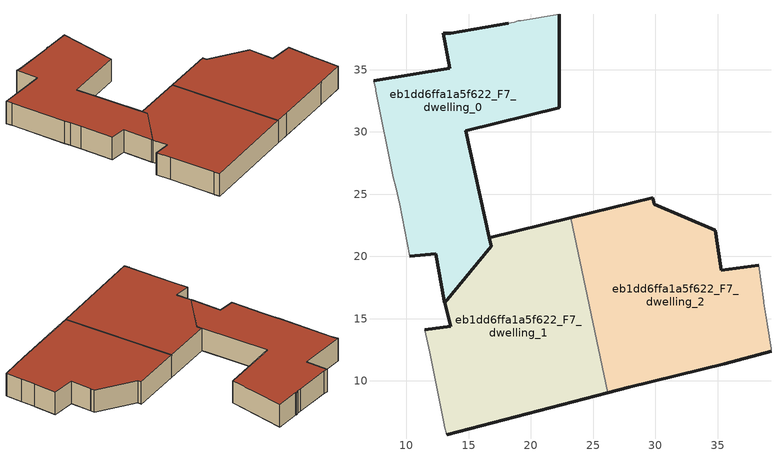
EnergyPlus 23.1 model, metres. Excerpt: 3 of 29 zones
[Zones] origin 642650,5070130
eb1dd6ffa1a5f622_F7_dwelling_0
 floor to eb1dd6ffa1a5f622_F6_dwelling_0 (EU_floor_Construction): 16.82,20.8 16.67,21.5 16.67,21.51 14.77,30.11 22.27,31.94 22.27,39.44 19.17,38.91 18.97,38.91 18.67,38.81 18.17,38.71 13.57,37.91 12.97,37.91 13.47,35.11 7.36,34.11 7.56,33.41 7.56,33.31 8.96,26.31 9.16,25.61 9.46,24.21 10.26,20 12.36,20.2 13.06,16.4 13.09,16.29 z21
 wall outside (EU_wall_Construction): 7.36,34.11 13.47,35.11 12.97,37.91 13.57,37.91 18.17,38.71 / 22.27,39.44 22.27,31.94 14.77,30.11 16.67,21.51 16.67,21.5 16.82,20.8 13.09,16.29 13.06,16.4 12.36,20.2 10.26,20 z21:24
 wall adiabatic (EU_wall_Construction): 10.26,20 9.46,24.21 9.16,25.61 8.96,26.31 7.56,33.31 7.56,33.41 7.36,34.11 / 18.17,38.71 18.67,38.81 18.97,38.91 19.17,38.91 22.27,39.44 z21:24
 roof outside (EU_roof_Construction): 22.27,39.44 22.27,31.94 14.77,30.11 16.67,21.51 16.67,21.5 16.82,20.8 13.09,16.29 13.06,16.4 12.36,20.2 10.26,20 9.46,24.21 9.16,25.61 8.96,26.31 7.56,33.31 7.56,33.41 7.36,34.11 13.47,35.11 12.97,37.91 13.57,37.91 18.17,38.71 18.67,38.81 18.97,38.91 19.17,38.91 z24
eb1dd6ffa1a5f622_F7_dwelling_1
 floor to eb1dd6ffa1a5f622_F6_dwelling_1 (EU_floor_Construction): 26.18,9.05 23.19,23.09 16.67,21.5 16.82,20.81 13.09,16.29 13.56,14.4 11.46,14.1 11.86,12.3 13.06,6.49 13.06,6.39 13.26,5.69 z21
 wall outside (EU_wall_Construction): 26.18,9.05 13.26,5.69 / 11.46,14.1 13.56,14.4 13.09,16.29 16.82,20.81 16.67,21.5 23.19,23.09 z21:24
 wall to eb1dd6ffa1a5f622_F7_dwelling_2 (EU_wall_Construction): 23.19,23.09 26.18,9.05 z21:24
 wall adiabatic (EU_wall_Construction): 13.26,5.69 13.06,6.39 13.06,6.49 11.86,12.3 11.46,14.1 z21:24
 roof outside (EU_roof_Construction): 23.19,23.09 26.18,9.05 13.26,5.69 13.06,6.39 13.06,6.49 11.86,12.3 11.46,14.1 13.56,14.4 13.09,16.29 16.82,20.81 16.67,21.5 z24
eb1dd6ffa1a5f622_F7_dwelling_2
 floor to eb1dd6ffa1a5f622_F6_dwelling_2 (EU_floor_Construction): 39.28,12.39 39.28,12.59 38.98,14.59 38.68,16.29 38.68,16.39 38.28,19.29 35.28,18.89 34.88,21.59 34.88,21.6 34.8,22.12 29.89,24.19 29.78,24.7 23.19,23.09 26.18,9.05 27.87,9.49 35.58,11.39 z21
 wall outside (EU_wall_Construction): 39.28,12.39 35.58,11.39 27.87,9.49 26.18,9.05 / 23.19,23.09 29.78,24.7 29.89,24.19 34.8,22.12 34.88,21.6 34.88,21.59 35.28,18.89 38.28,19.29 z21:24
 wall adiabatic (EU_wall_Construction): 38.28,19.29 38.68,16.39 38.68,16.29 38.98,14.59 39.28,12.59 39.28,12.39 z21:24
 roof outside (EU_roof_Construction): 34.88,21.6 34.88,21.59 35.28,18.89 38.28,19.29 38.68,16.39 38.68,16.29 38.98,14.59 39.28,12.59 39.28,12.39 35.58,11.39 27.87,9.49 26.18,9.05 23.19,23.09 29.78,24.7 29.89,24.19 34.8,22.12 z24
[Building]
EU S2 Campaign: North Axis=0; Terrain=City; Solar Distribution=FullExterior
[Site:Location]
Lyon-Bron: Latitude=45.75; Longitude=5; Time Zone=1; Elevation=198
[SizingPeriod:WeatherFileDays]
AnnualSizingPeriod: Begin Month=1; Begin Day of Month=1; End Month=12; End Day of Month=31; Day of Week for Start Day=Monday; Use Weather File Daylight Saving Period=No; Use Weather File Rain and Snow Indicators=No
[MATERIAL]
EU_InternalMass_Material: Roughness=MediumRough; Thickness=0.1; Conductivity=1; Density=1800; Specific Heat=900; Thermal Absorptance=0.9; Solar Absorptance=0.7; Visible Absorptance=0.7
[MATERIAL:NOMASS] Roughness=MediumRough; Thermal Absorptance=0.9; Solar Absorptance=0.7; Visible Absorptance=0.7
Name | Thermal Resistance
EU_wall_NoMass | 0.776494
EU_roof_NoMass | 0.486893
EU_floor_NoMass | 0.421597
[CONSTRUCTION]
EU_wall_Construction: EU_wall_NoMass
EU_roof_Construction: EU_roof_NoMass
EU_floor_Construction: EU_floor_NoMass
EU_InternalMass_Construction: EU_InternalMass_Material
[ZONE] Type=1; Multiplier=1; Ceiling Height=autocalculate; Floor Area=autocalculate; Part of Total Floor Area=Yes
Name | Volume
eb1dd6ffa1a5f622_F7_dwelling_0 | 505.265
eb1dd6ffa1a5f622_F7_dwelling_1 | 507.289
eb1dd6ffa1a5f622_F7_dwelling_2 | 506.12
[INTERNALMASS] Construction=EU_InternalMass_Construction
Name | Zone or ZoneList | Surface Area
eb1dd6ffa1a5f622_F7_dwelling_0_EU_InternalMass | eb1dd6ffa1a5f622_F7_dwelling_0 | 225.016
eb1dd6ffa1a5f622_F7_dwelling_1_EU_InternalMass | eb1dd6ffa1a5f622_F7_dwelling_1 | 225.002
eb1dd6ffa1a5f622_F7_dwelling_2_EU_InternalMass | eb1dd6ffa1a5f622_F7_dwelling_2 | 225.009
[OTHEREQUIPMENT] Fuel Type=Electricity; Design Level Calculation Method=Watts/Area; Power per Zone Floor Area=1; Fraction Latent=0; Fraction Radiant=0; Fraction Lost=0; Carbon Dioxide Generation Rate=0; EndUse Subcategory=EU_Step8_InternalGains
Name | Zone or ZoneList or Space or SpaceList | Schedule
EU_Step8_InternalGain_eb1dd6ffa1a5f622_F7_dwelling_0_f000 | eb1dd6ffa1a5f622_F7_dwelling_0 | EU_Step8_GainSchedule_eb1dd6ffa1a5f622_F7_dwelling_0_f000
EU_Step8_InternalGain_eb1dd6ffa1a5f622_F7_dwelling_1_f000 | eb1dd6ffa1a5f622_F7_dwelling_1 | EU_Step8_GainSchedule_eb1dd6ffa1a5f622_F7_dwelling_1_f000
EU_Step8_InternalGain_eb1dd6ffa1a5f622_F7_dwelling_2_f000 | eb1dd6ffa1a5f622_F7_dwelling_2 | EU_Step8_GainSchedule_eb1dd6ffa1a5f622_F7_dwelling_2_f000
[ZONEVENTILATION:DESIGNFLOWRATE] Schedule=EU_AlwaysOn; Design Flow Rate Calculation Method=AirChanges/Hour; Air Changes per Hour=0.693814; Ventilation Type=Natural; Fan Pressure Rise=0; Fan Total Efficiency=1; Constant Term Coefficient=1; Temperature Term Coefficient=0; Velocity Term Coefficient=0; Velocity Squared Term Coefficient=0; Minimum Indoor Temperature=-100; Maximum Indoor Temperature=100; Delta Temperature=-100; Minimum Outdoor Temperature=-100; Maximum Outdoor Temperature=100; Maximum Wind Speed=40
Name | Zone or ZoneList or Space or SpaceList
EU_ConstantAir_eb1dd6ffa1a5f622_F7_dwelling_0 | eb1dd6ffa1a5f622_F7_dwelling_0
EU_ConstantAir_eb1dd6ffa1a5f622_F7_dwelling_1 | eb1dd6ffa1a5f622_F7_dwelling_1
EU_ConstantAir_eb1dd6ffa1a5f622_F7_dwelling_2 | eb1dd6ffa1a5f622_F7_dwelling_2
[HVACTEMPLATE:ZONE:IDEALLOADSAIRSYSTEM] System Availability Schedule=EU_AlwaysOn; Maximum Heating Supply Air Temperature=50; Minimum Cooling Supply Air Temperature=13; Maximum Heating Supply Air Humidity Ratio=0.0156; Minimum Cooling Supply Air Humidity Ratio=0.0077; Heating Limit=NoLimit; Cooling Limit=NoLimit; Heating Availability Schedule=EU_AlwaysOn; Cooling Availability Schedule=EU_CoolingOff; Dehumidification Control Type=ConstantSensibleHeatRatio; Cooling Sensible Heat Ratio=0.7; Dehumidification Setpoint=60; Humidification Control Type=None; Humidification Setpoint=30; Outdoor Air Method=None; Outdoor Air Flow Rate per Person=0.00944; Outdoor Air Flow Rate per Zone Floor Area=0; Outdoor Air Flow Rate per Zone=0; Demand Controlled Ventilation Type=None; Outdoor Air Economizer Type=NoEconomizer; Heat Recovery Type=None; Sensible Heat Recovery Effectiveness=0.7; Latent Heat Recovery Effectiveness=0.65
Name | Template Thermostat
eb1dd6ffa1a5f622_F7_dwelling_0 | EU_HeatOnly_eb1dd6ffa1a5f622_F7_dwelling_0
eb1dd6ffa1a5f622_F7_dwelling_1 | EU_HeatOnly_eb1dd6ffa1a5f622_F7_dwelling_1
eb1dd6ffa1a5f622_F7_dwelling_2 | EU_HeatOnly_eb1dd6ffa1a5f622_F7_dwelling_2
[SIZING:ZONE] Zone Cooling Design Supply Air Temperature Input Method=SupplyAirTemperature; Zone Cooling Design Supply Air Temperature=13; Zone Heating Design Supply Air Temperature Input Method=SupplyAirTemperature; Zone Heating Design Supply Air Temperature=50; Zone Cooling Design Supply Air Humidity Ratio=0.008; Zone Heating Design Supply Air Humidity Ratio=0.008; Cooling Design Air Flow Method=DesignDay; Cooling Design Air Flow Rate=0; Cooling Minimum Air Flow per Zone Floor Area=0.000762; Cooling Minimum Air Flow=0; Cooling Minimum Air Flow Fraction=0.2; Heating Design Air Flow Method=DesignDay; Heating Design Air Flow Rate=0; Heating Maximum Air Flow per Zone Floor Area=0.002032; Heating Maximum Air Flow=0.141576; Heating Maximum Air Flow Fraction=0.3; Account for Dedicated Outdoor Air System=No; Dedicated Outdoor Air System Control Strategy=NeutralSupplyAir; Dedicated Outdoor Air Low Setpoint Temperature for Design=autosize; Dedicated Outdoor Air High Setpoint Temperature for Design=autosize; Zone Load Sizing Method=Sensible Load Only No Latent Load; Zone Latent Cooling Design Supply Air Humidity Ratio Input Method=HumidityRatioDifference; Zone Cooling Design Supply Air Humidity Ratio Difference=0.005; Zone Latent Heating Design Supply Air Humidity Ratio Input Method=HumidityRatioDifference; Zone Humidification Design Supply Air Humidity Ratio Difference=0.005
eb1dd6ffa1a5f622_F7_dwelling_0; eb1dd6ffa1a5f622_F7_dwelling_1; eb1dd6ffa1a5f622_F7_dwelling_2
[SCHEDULE:CONSTANT]
Name | Hourly Value
EU_AlwaysOn | 1
EU_CoolingOff | 0
[SCHEDULE:FILE] Column Number=1; Rows to Skip at Top=0; Number of Hours of Data=8760; Column Separator=Comma; Interpolate to Timestep=No; Minutes per Item=60; Adjust Schedule for Daylight Savings=Yes
Name | File
EU_Step8_GainSchedule_eb1dd6ffa1a5f622_F7_dwelling_0_f000 | ../../schedules/eb1dd6ffa1a5f622/eb1dd6ffa1a5f622_F7_dwelling_0_f000_gain.csv
EU_Step8_GainSchedule_eb1dd6ffa1a5f622_F7_dwelling_1_f000 | ../../schedules/eb1dd6ffa1a5f622/eb1dd6ffa1a5f622_F7_dwelling_1_f000_gain.csv
EU_Step8_GainSchedule_eb1dd6ffa1a5f622_F7_dwelling_2_f000 | ../../schedules/eb1dd6ffa1a5f622/eb1dd6ffa1a5f622_F7_dwelling_2_f000_gain.csv
